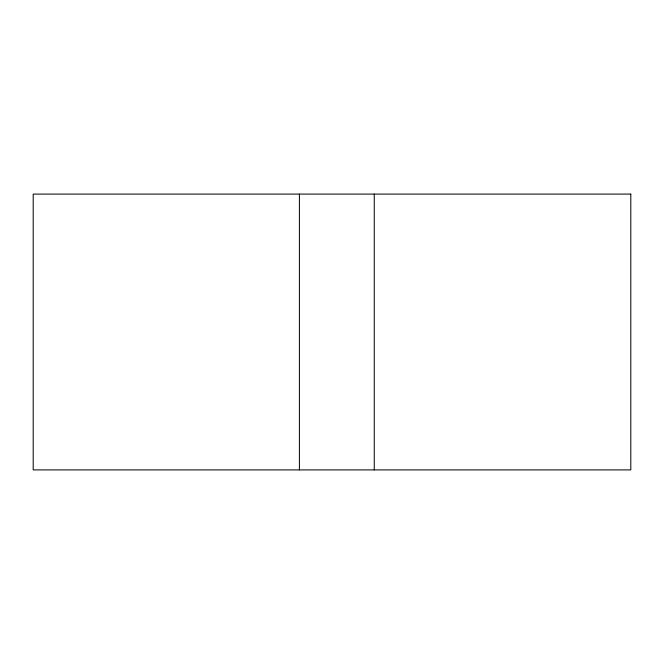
<?xml version="1.0" encoding="UTF-8"?>
<svg xmlns="http://www.w3.org/2000/svg" width="664" height="664" viewBox="0 0 664 664"><rect width="100%" height="100%" fill="white"/><g stroke="black" fill="none" stroke-linecap="round" stroke-linejoin="round"><path stroke-width="1" d="M374.264 194.095L374.264 469.904M299.398 194.095L299.398 469.904M630.8 194.095L33.2 194.095L33.2 469.904L630.8 469.904L630.8 194.095"/></g></svg>
